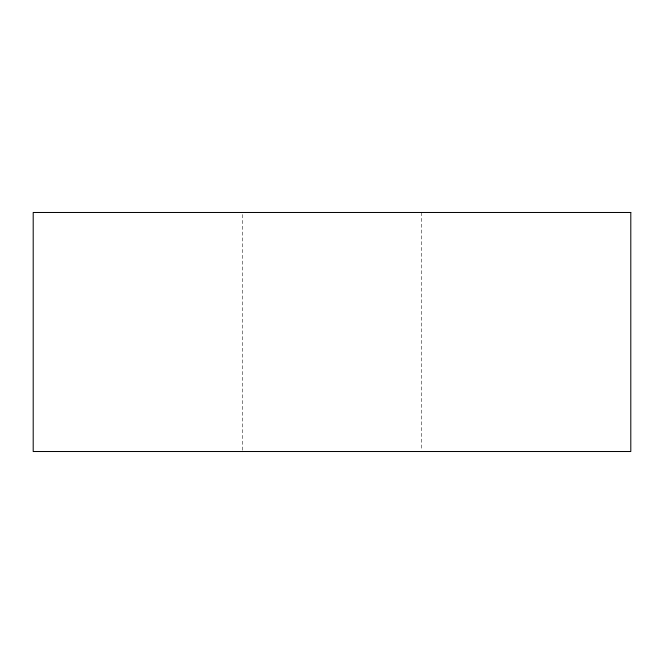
<?xml version="1.0" encoding="UTF-8"?>
<svg xmlns="http://www.w3.org/2000/svg" width="664" height="664" viewBox="0 0 664 664"><rect width="100%" height="100%" fill="white"/><g stroke="black" fill="none" stroke-linecap="round" stroke-linejoin="round"><path stroke-width="0.5" stroke-dasharray="3.32 2.49" d="M421.64 212.48L421.64 450.482M242.36 214.547L242.36 450.482"/><path stroke-width="1" d="M630.8 212.48L33.2 212.48L33.2 451.52L630.8 451.52L630.8 212.48"/></g></svg>
